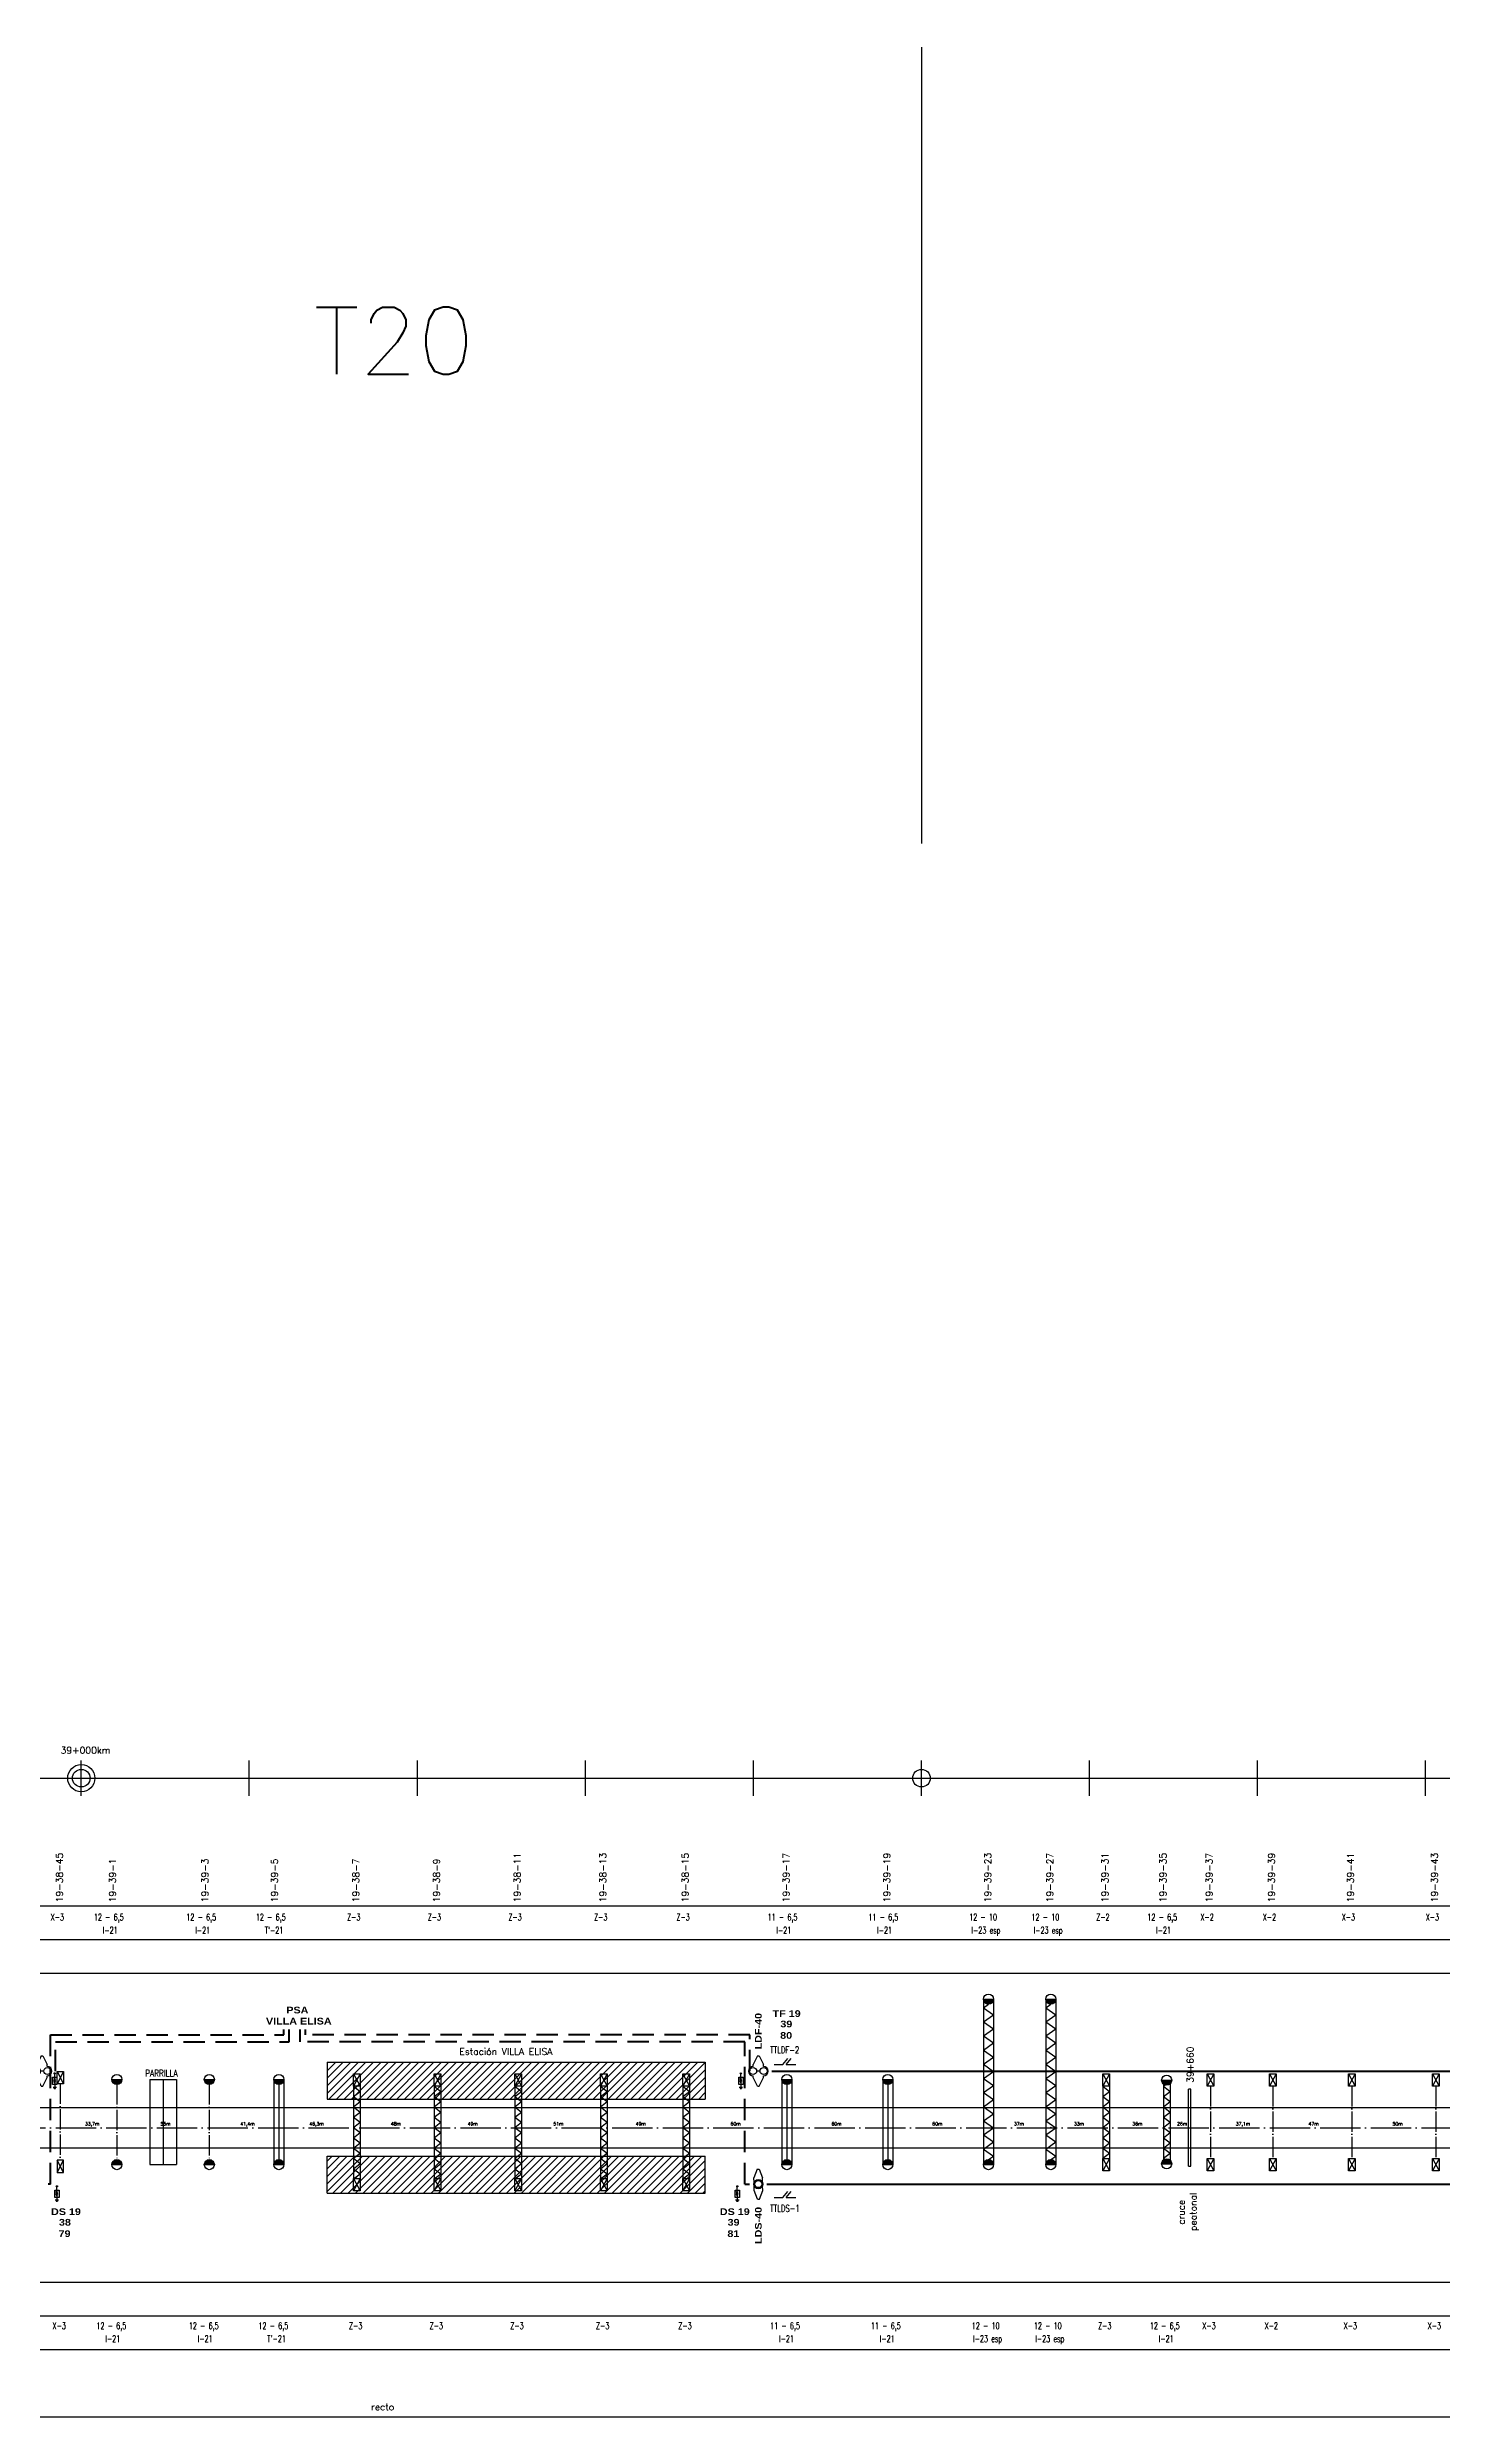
# Model space of a CAD drawing. Header units: millimetres. Extents: x 63 to 27368, y 135 to 1565.
# Drawn here: x 13548 to 14378, y 155 to 1565 of the extents above; entities that cross this region are included whole.
import ezdxf

# ---------------------------------------------------------------- set-up
doc = ezdxf.new("R2010")
doc.units = ezdxf.units.MM
doc.linetypes.add('ACAD_ISO04W100', pattern=[30, 24, -3, 0, -3])
doc.linetypes.add('DASHED', pattern=[19.05, 12.7, -6.35])
for name, color, linetype in [('CARTELES', 7, 'Continuous'), ('catenaria via ascendente', 7, 'Continuous'), ('Descargadores', 30, 'Continuous'), ('Eje de entrevías', 254, 'Continuous'), ('LDF', 5, 'Continuous'), ('LDS', 1, 'Continuous'), ('longitud vano', 7, 'Continuous'), ('Nº de poste', 6, 'Continuous'), ('progresivas', 4, 'Continuous'), ('retención LDF-LDS', 6, 'Continuous'), ('Seccionamiento', 20, 'Continuous'), ('TEXTOS', 3, 'Continuous')]:
    doc.layers.add(name, color=color, linetype=linetype)
doc.styles.add('SIMPLEX', font='simplex.shx', dxfattribs={"width": 0.75})
doc.styles.add('STYLE1', font='romans.shx')
doc.styles.add('TEXTO_SELLO', font='')
doc.styles.get('TEXTO_SELLO').set_extended_font_data('Arial Black', bold=True)

# ---------------------------------------------------------------- blocks, each defined once
blk = doc.blocks.new('Retención LDF')
at = {"color": 5}
blk.add_circle((0, 0), 0.128, dxfattribs=at)
at = {"layer": 'retención LDF-LDS', "color": 5}
for p, q in [((-0.5, 9), (-3, 3.8)), ((-3, 2.8), (-3, 3.8)), ((1, 0), (-1, 0)), ((-0.5, 9), (0.5, 9)), ((0.5, 9), (3, 3.8)), ((3, 2.8), (3, 3.8)), ((-3, -3.8), (-3, -2.8)), ((-0.5, -9), (-3, -3.8)), ((-0.5, -9), (0.5, -9)), ((0.5, -9), (3, -3.8)), ((3, -3.8), (3, -2.8))]:
    blk.add_line(p, q, dxfattribs=at)
for centre in [(-3.1, 0), (3.1, 0)]:
    blk.add_circle(centre, 2.1, dxfattribs=at)
for centre, start, end in [((-3, 0), 90, 270), ((3, 0), 270, 90)]:
    blk.add_arc(centre, 2.79, start, end, dxfattribs=at)
blk = doc.blocks.new('Retención LDS')
at = {"layer": 'retención LDF-LDS', "color": 4}
for p, q in [((-0.6, 9), (-2.6, 3.8)), ((-2.5, 1), (-2.6, 3.8)), ((-0.6, 9), (0.4, 9)), ((0.4, 9), (2.5, 3.8)), ((2.5, 1.1), (2.5, 3.8)), ((-2.5, -3.8), (-2.5, -1.1)), ((-0.4, -9), (-2.5, -3.8)), ((-0.4, -9), (0.6, -9)), ((0.6, -9), (2.6, -3.8)), ((2.6, -3.8), (2.5, -1))]:
    blk.add_line(p, q, dxfattribs=at)
for radius in [2.73, 2.1]:
    blk.add_circle((0, 0), radius, dxfattribs=at)
blk = doc.blocks.new('Descargador')
at = {"color": 30}
for p, q in [((0, -3.8), (0, 0)), ((0, -4), (-0.5, -3.1)), ((0, -4.8), (-0.5, -3.9)), ((0, -5.6), (-0.5, -4.7)), ((0, -4), (0.5, -3.1)), ((0, -4.8), (0.5, -3.9)), ((0, -5.6), (0.5, -4.7))]:
    blk.add_line(p, q, dxfattribs=at)
at = {"layer": 'Descargadores', "color": 30}
for p, q in [((-1, -8.1), (1, -8.1)), ((-0.7, -8.5), (0.7, -8.5)), ((-0.4, -8.9), (0.4, -8.9)), ((0, -5.6), (0, -8.1))]:
    blk.add_line(p, q, dxfattribs=at)
blk.add_lwpolyline([(-1.3, -2.3), (1.3, -2.3), (1.3, -6.6), (-1.3, -6.6)], close=True, dxfattribs=at)
blk.add_circle((0, 0), 0.381, dxfattribs=at)
blk = doc.blocks.new('Seccionador')
at = {"layer": 'Seccionamiento'}
for p, q in [((-5.1, 0), (0, 0)), ((0, 0), (3, 3.7)), ((1.9, 0), (4.9, 3.7)), ((1.9, 0), (7.7, 0))]:
    blk.add_line(p, q, dxfattribs=at)

msp = doc.modelspace()

# ---------------------------------------------------------------- hatches: boundary and pattern name
for points in [[(14111.1, 403.5), (14105.1, 403.5, 1)], [(14148.1, 403.5), (14142.1, 403.5, 1)], [(13592.4, 355.7), (13586.4, 355.7, 1)], [(13647.4, 355.7), (13641.4, 355.7, 1)], [(13688.8, 355.7), (13682.8, 355.7, 1)], [(13991.1, 355.7), (13985.1, 355.7, 1)], [(14051.1, 355.7), (14045.1, 355.7, 1)], [(14217.1, 355.3), (14211.1, 355.3, 1)], [(13592.4, 305), (13586.4, 305, -1)], [(13647.4, 305), (13641.4, 305, -1)], [(13688.8, 305), (13682.8, 305, -1)], [(13991.1, 305), (13985.1, 305, -1)], [(14051.1, 305), (14045.1, 305, -1)], [(14111.1, 305), (14105.1, 305, -1)], [(14148.1, 305), (14142.1, 305, -1)], [(14217.1, 305.5), (14211.1, 305.5, -1)]]:
    msp.add_hatch(color=256).paths.add_polyline_path(points)
h = msp.add_hatch()
h.set_pattern_fill('ANSI31', color=8, style=0)
h.paths.add_polyline_path([(13939.5, 366), (13714.5, 366), (13714.5, 344), (13939.5, 344)])
h = msp.add_hatch()
h.set_pattern_fill('ANSI31', color=8, style=0)
h.paths.add_polyline_path([(13939.5, 310), (13714.5, 310), (13714.5, 288), (13939.5, 288)])

# ---------------------------------------------------------------- linework, layer by layer
for p, q in [((14068.2, 1565.1), (14068.2, 1091.2)), ((13568.2, 524.4), (13568.2, 545.6)), ((13668.2, 524.4), (13668.2, 545.6)), ((13768.2, 524.4), (13768.2, 545.6)), ((13868.2, 524.4), (13868.2, 545.6)), ((13968.2, 524.4), (13968.2, 545.6)), ((14068.2, 524.4), (14068.2, 545.6)), ((14168.2, 524.4), (14168.2, 545.6)), ((14268.2, 524.4), (14268.2, 545.6)), ((14368.2, 524.4), (14368.2, 545.6)), ((68.2, 535), (27368.2, 535)), ((68.2, 459), (27368.2, 459)), ((68.2, 439), (27368.2, 439)), ((68.2, 419), (27368.2, 419)), ((14105.1, 403.5), (14111.1, 403.5)), ((14105.1, 403.5), (14105.1, 305)), ((14105.1, 398.4), (14108.1, 400.5)), ((14105.1, 398.4), (14111.1, 394.2)), ((14111.1, 403.5), (14111.1, 305)), ((14142.1, 403.5), (14148.1, 403.5)), ((14142.1, 403.5), (14142.1, 305)), ((14142.1, 398.4), (14145.1, 400.5)), ((14142.1, 398.4), (14148.1, 394.2)), ((14148.1, 403.5), (14148.1, 305)), ((14105.1, 390), (14111.1, 394.2)), ((14105.1, 390), (14111.1, 385.8)), ((14105.1, 381.6), (14111.1, 385.8)), ((14105.1, 381.6), (14111.1, 377.4)), ((14142.1, 390), (14148.1, 394.2)), ((14142.1, 390), (14148.1, 385.8)), ((14142.1, 381.6), (14148.1, 385.8)), ((14142.1, 381.6), (14148.1, 377.4)), ((14105.1, 373.2), (14111.1, 377.4)), ((14105.1, 373.2), (14111.1, 369)), ((14105.1, 364.8), (14111.1, 369)), ((14142.1, 373.2), (14148.1, 377.4)), ((14142.1, 373.2), (14148.1, 369)), ((14142.1, 364.8), (14148.1, 369)), ((13553.8, 360.4), (13557.7, 353.1)), ((13557.7, 360.4), (13553.8, 353.1)), ((13586.4, 355.7), (13592.4, 355.7)), ((13641.4, 355.7), (13647.4, 355.7)), ((13682.8, 355.7), (13688.8, 355.7)), ((13682.8, 355.7), (13682.8, 305)), ((13685.8, 352.7), (13685.8, 308)), ((13688.8, 355.7), (13688.8, 305)), ((13714.5, 366), (13714.5, 344)), ((13714.5, 366), (13939.5, 366)), ((13730.2, 359), (13734.1, 351.7)), ((13734.1, 359), (13730.2, 351.7)), ((13778.2, 359), (13782.1, 351.7)), ((13782.1, 359), (13778.2, 351.7)), ((13826.2, 359), (13830.1, 351.7)), ((13830.1, 359), (13826.2, 351.7)), ((13877.2, 359), (13881.1, 351.7)), ((13881.1, 359), (13877.2, 351.7)), ((13926.2, 359), (13930.1, 351.7)), ((13930.1, 359), (13926.2, 351.7)), ((13939.5, 366), (13939.5, 344)), ((13985.1, 355.7), (13991.1, 355.7)), ((13985.1, 355.7), (13985.1, 305)), ((13988.1, 352.7), (13988.1, 308)), ((13991.1, 355.7), (13991.1, 305)), ((14045.1, 355.7), (14051.1, 355.7)), ((14045.1, 355.7), (14045.1, 305)), ((14048.1, 352.7), (14048.1, 308)), ((14051.1, 355.7), (14051.1, 305)), ((14105.1, 364.8), (14111.1, 360.5)), ((14105.1, 356.3), (14111.1, 360.5)), ((14105.1, 356.3), (14111.1, 352.1)), ((14142.1, 364.8), (14148.1, 360.5)), ((14142.1, 356.3), (14148.1, 360.5)), ((14142.1, 356.3), (14148.1, 352.1)), ((14176.2, 359), (14180.1, 351.7)), ((14180.1, 359), (14176.2, 351.7)), ((14211.1, 355.3), (14217.1, 355.3)), ((14212.2, 353.1), (14212.2, 307.8)), ((14216.1, 353.1), (14216.1, 307.8)), ((14238.2, 359), (14242.1, 351.7)), ((14242.1, 359), (14238.2, 351.7)), ((14275.3, 359), (14279.2, 351.7)), ((14279.2, 359), (14275.3, 351.7)), ((14322.3, 359), (14326.2, 351.7)), ((14326.2, 359), (14322.3, 351.7)), ((14372.3, 359), (14376.2, 351.7)), ((14376.2, 359), (14372.3, 351.7)), ((13714.5, 344), (13939.5, 344)), ((13730.2, 351.7), (13730.2, 296.7)), ((13730.2, 351.7), (13734.1, 348.6)), ((13730.2, 345.5), (13734.1, 348.6)), ((13730.2, 345.5), (13734.1, 342.5)), ((13730.2, 339.4), (13734.1, 342.5)), ((13730.2, 339.4), (13734.1, 336.3)), ((13734.1, 351.7), (13734.1, 296.7)), ((13778.2, 351.7), (13778.2, 296.7)), ((13778.2, 351.7), (13782.1, 348.6)), ((13778.2, 345.5), (13782.1, 348.6)), ((13778.2, 345.5), (13782.1, 342.5)), ((13778.2, 339.4), (13782.1, 342.5)), ((13778.2, 339.4), (13782.1, 336.3)), ((13782.1, 351.7), (13782.1, 296.7)), ((13826.2, 351.7), (13826.2, 296.7)), ((13826.2, 351.7), (13830.1, 348.6)), ((13826.2, 345.5), (13830.1, 348.6)), ((13826.2, 345.5), (13830.1, 342.5)), ((13826.2, 339.4), (13830.1, 342.5)), ((13826.2, 339.4), (13830.1, 336.3)), ((13830.1, 351.7), (13830.1, 296.7)), ((13877.2, 351.7), (13877.2, 296.7)), ((13877.2, 351.7), (13881.1, 348.6)), ((13877.2, 345.5), (13881.1, 348.6)), ((13877.2, 345.5), (13881.1, 342.5)), ((13877.2, 339.4), (13881.1, 342.5)), ((13877.2, 339.4), (13881.1, 336.3)), ((13881.1, 351.7), (13881.1, 296.7)), ((13926.2, 351.7), (13926.2, 296.7)), ((13926.2, 351.7), (13930.1, 348.6)), ((13926.2, 345.5), (13930.1, 348.6)), ((13926.2, 345.5), (13930.1, 342.5)), ((13926.2, 339.4), (13930.1, 342.5)), ((13926.2, 339.4), (13930.1, 336.3)), ((13930.1, 351.7), (13930.1, 296.7)), ((14105.1, 347.9), (14111.1, 352.1)), ((14105.1, 347.9), (14111.1, 343.7)), ((14105.1, 339.5), (14111.1, 343.7)), ((14105.1, 339.5), (14111.1, 335.3)), ((14142.1, 347.9), (14148.1, 352.1)), ((14142.1, 347.9), (14148.1, 343.7)), ((14142.1, 339.5), (14148.1, 343.7)), ((14142.1, 339.5), (14148.1, 335.3)), ((14176.2, 351.7), (14176.2, 308.6)), ((14176.2, 351.7), (14180.1, 348.6)), ((14176.2, 345.5), (14180.1, 348.6)), ((14176.2, 345.5), (14180.1, 342.5)), ((14176.2, 339.4), (14180.1, 342.5)), ((14176.2, 339.4), (14180.1, 336.3)), ((14180.1, 351.7), (14180.1, 308.6)), ((14212.2, 351.7), (14213.2, 352.5)), ((14212.2, 351.7), (14216.1, 348.6)), ((14212.2, 345.5), (14216.1, 348.6)), ((14212.2, 345.5), (14216.1, 342.5)), ((14212.2, 339.4), (14216.1, 342.5)), ((14212.2, 339.4), (14216.1, 336.3)), ((14227, 304.1), (14227, 350)), ((14228.5, 350), (14227, 350)), ((14228.5, 304.1), (14228.5, 350)), ((13730.2, 333.3), (13734.1, 336.3)), ((13730.2, 333.3), (13734.1, 330.2)), ((13730.2, 327.2), (13734.1, 330.2)), ((13730.2, 327.2), (13734.1, 324.1)), ((13778.2, 333.3), (13782.1, 336.3)), ((13778.2, 333.3), (13782.1, 330.2)), ((13778.2, 327.2), (13782.1, 330.2)), ((13778.2, 327.2), (13782.1, 324.1)), ((13826.2, 333.3), (13830.1, 336.3)), ((13826.2, 333.3), (13830.1, 330.2)), ((13826.2, 327.2), (13830.1, 330.2)), ((13826.2, 327.2), (13830.1, 324.1)), ((13877.2, 333.3), (13881.1, 336.3)), ((13877.2, 333.3), (13881.1, 330.2)), ((13877.2, 327.2), (13881.1, 330.2)), ((13877.2, 327.2), (13881.1, 324.1)), ((13926.2, 333.3), (13930.1, 336.3)), ((13926.2, 333.3), (13930.1, 330.2)), ((13926.2, 327.2), (13930.1, 330.2)), ((13926.2, 327.2), (13930.1, 324.1)), ((14105.1, 331.1), (14111.1, 335.3)), ((14105.1, 331.1), (14111.1, 326.9)), ((14105.1, 322.7), (14111.1, 326.9)), ((14142.1, 331.1), (14148.1, 335.3)), ((14142.1, 331.1), (14148.1, 326.9)), ((14142.1, 322.7), (14148.1, 326.9)), ((14176.2, 333.3), (14180.1, 336.3)), ((14176.2, 333.3), (14180.1, 330.2)), ((14176.2, 327.2), (14180.1, 330.2)), ((14176.2, 327.2), (14180.1, 324.1)), ((14212.2, 333.3), (14216.1, 336.3)), ((14212.2, 333.3), (14216.1, 330.2)), ((14212.2, 327.2), (14216.1, 330.2)), ((14212.2, 327.2), (14216.1, 324.1)), ((13730.2, 321), (13734.1, 324.1)), ((13730.2, 321), (13734.1, 318)), ((13730.2, 314.9), (13734.1, 318)), ((13730.2, 314.9), (13734.1, 311.8)), ((13730.2, 308.8), (13734.1, 311.8)), ((13778.2, 321), (13782.1, 324.1)), ((13778.2, 321), (13782.1, 318)), ((13778.2, 314.9), (13782.1, 318)), ((13778.2, 314.9), (13782.1, 311.8)), ((13778.2, 308.8), (13782.1, 311.8)), ((13826.2, 321), (13830.1, 324.1)), ((13826.2, 321), (13830.1, 318)), ((13826.2, 314.9), (13830.1, 318)), ((13826.2, 314.9), (13830.1, 311.8)), ((13826.2, 308.8), (13830.1, 311.8)), ((13877.2, 321), (13881.1, 324.1)), ((13877.2, 321), (13881.1, 318)), ((13877.2, 314.9), (13881.1, 318)), ((13877.2, 314.9), (13881.1, 311.8)), ((13877.2, 308.8), (13881.1, 311.8)), ((13926.2, 321), (13930.1, 324.1)), ((13926.2, 321), (13930.1, 318)), ((13926.2, 314.9), (13930.1, 318)), ((13926.2, 314.9), (13930.1, 311.8)), ((13926.2, 308.8), (13930.1, 311.8)), ((14105.1, 322.7), (14111.1, 318.5)), ((14105.1, 314.3), (14111.1, 318.5)), ((14105.1, 314.3), (14111.1, 310.1)), ((14142.1, 322.7), (14148.1, 318.5)), ((14142.1, 314.3), (14148.1, 318.5)), ((14142.1, 314.3), (14148.1, 310.1)), ((14176.2, 321), (14180.1, 324.1)), ((14176.2, 321), (14180.1, 318)), ((14176.2, 314.9), (14180.1, 318)), ((14176.2, 314.9), (14180.1, 311.8)), ((14176.2, 308.8), (14180.1, 311.8)), ((14212.2, 321), (14216.1, 324.1)), ((14212.2, 321), (14216.1, 318)), ((14212.2, 314.9), (14216.1, 318)), ((14212.2, 314.9), (14216.1, 311.8)), ((14212.2, 308.8), (14216.1, 311.8)), ((13553.8, 300.3), (13557.7, 307.6)), ((13557.7, 300.3), (13553.8, 307.6)), ((13586.4, 305), (13592.4, 305)), ((13641.4, 305), (13647.4, 305)), ((13682.8, 305), (13688.8, 305)), ((13714.5, 288), (13714.5, 310)), ((13714.5, 310), (13939.5, 310)), ((13730.2, 308.8), (13734.1, 305.7)), ((13730.2, 302.6), (13734.1, 305.7)), ((13730.2, 302.6), (13734.1, 299.6)), ((13730.2, 296.5), (13734.1, 299.6)), ((13730.2, 296.7), (13734.1, 289.4)), ((13734.1, 296.7), (13730.2, 289.4)), ((13778.2, 308.8), (13782.1, 305.7)), ((13778.2, 302.6), (13782.1, 305.7)), ((13778.2, 302.6), (13782.1, 299.6)), ((13778.2, 296.5), (13782.1, 299.6)), ((13778.2, 296.7), (13782.1, 289.4)), ((13782.1, 296.7), (13778.2, 289.4)), ((13826.2, 308.8), (13830.1, 305.7)), ((13826.2, 302.6), (13830.1, 305.7)), ((13826.2, 302.6), (13830.1, 299.6)), ((13826.2, 296.5), (13830.1, 299.6)), ((13826.2, 296.7), (13830.1, 289.4)), ((13830.1, 296.7), (13826.2, 289.4)), ((13877.2, 308.8), (13881.1, 305.7)), ((13877.2, 302.6), (13881.1, 305.7)), ((13877.2, 302.6), (13881.1, 299.6)), ((13877.2, 296.5), (13881.1, 299.6)), ((13877.2, 296.7), (13881.1, 289.4)), ((13881.1, 296.7), (13877.2, 289.4)), ((13926.2, 308.8), (13930.1, 305.7)), ((13926.2, 302.6), (13930.1, 305.7)), ((13926.2, 302.6), (13930.1, 299.6)), ((13926.2, 296.5), (13930.1, 299.6)), ((13926.2, 296.7), (13930.1, 289.4)), ((13930.1, 296.7), (13926.2, 289.4)), ((13939.5, 288), (13939.5, 310)), ((13985.1, 305), (13991.1, 305)), ((14045.1, 305), (14051.1, 305)), ((14105.1, 305), (14111.1, 305)), ((14108.1, 308), (14111.1, 310.1)), ((14142.1, 305), (14148.1, 305)), ((14145.1, 308), (14148.1, 310.1)), ((14176.2, 308.6), (14180.1, 301.3)), ((14180.1, 308.6), (14176.2, 301.3)), ((14211.1, 305.5), (14217.1, 305.5)), ((14212.2, 308.8), (14212.8, 308.2)), ((14227, 304.1), (14228.5, 304.1)), ((14238.2, 308.6), (14242.1, 301.3)), ((14242.1, 308.6), (14238.2, 301.3)), ((14275.3, 308.6), (14279.2, 301.3)), ((14279.2, 308.6), (14275.3, 301.3)), ((14322.3, 308.6), (14326.2, 301.3)), ((14326.2, 308.6), (14322.3, 301.3)), ((14372.3, 308.6), (14376.2, 301.3)), ((14376.2, 308.6), (14372.3, 301.3)), ((13714.5, 288), (13939.5, 288)), ((68.2, 235), (27368.2, 235)), ((68.2, 215), (27368.2, 215)), ((68.2, 195), (27368.2, 195)), ((12948.8, 155), (20944.3, 155))]:
    msp.add_line(p, q)
at = {"linetype": 'ACAD_ISO04W100', "ltscale": 0.5}
for p, q in [((13555.7, 353.1), (13555.7, 307.6)), ((13589.4, 352.7), (13589.4, 308)), ((13644.4, 352.7), (13644.4, 308)), ((14240.1, 351.7), (14240.1, 308.6)), ((14277.2, 351.7), (14277.2, 308.6)), ((14324.2, 351.7), (14324.2, 308.6)), ((14374.2, 351.7), (14374.2, 308.6))]:
    msp.add_line(p, q, dxfattribs=at)
at = {"color": 5, "linetype": 'Continuous', "ltscale": 0.5}
for p, q in [((13609, 355.7), (13609, 305)), ((13609, 355.7), (13624.9, 355.7)), ((13616.9, 355.7), (13616.9, 305)), ((13624.9, 355.7), (13624.9, 305)), ((13609, 305), (13624.9, 305))]:
    msp.add_line(p, q, dxfattribs=at)
for points in [[(13553.8, 360.4), (13557.7, 360.4), (13557.7, 353.1), (13553.8, 353.1)], [(13730.2, 359), (13734.1, 359), (13734.1, 351.7), (13730.2, 351.7)], [(13778.2, 359), (13782.1, 359), (13782.1, 351.7), (13778.2, 351.7)], [(13826.2, 359), (13830.1, 359), (13830.1, 351.7), (13826.2, 351.7)], [(13877.2, 359), (13881.1, 359), (13881.1, 351.7), (13877.2, 351.7)], [(13926.2, 359), (13930.1, 359), (13930.1, 351.7), (13926.2, 351.7)], [(14176.2, 359), (14180.1, 359), (14180.1, 351.7), (14176.2, 351.7)], [(14238.2, 359), (14242.1, 359), (14242.1, 351.7), (14238.2, 351.7)], [(14275.3, 359), (14279.2, 359), (14279.2, 351.7), (14275.3, 351.7)], [(14322.3, 359), (14326.2, 359), (14326.2, 351.7), (14322.3, 351.7)], [(14372.3, 359), (14376.2, 359), (14376.2, 351.7), (14372.3, 351.7)], [(13553.8, 300.3), (13557.7, 300.3), (13557.7, 307.6), (13553.8, 307.6)], [(13730.2, 296.7), (13734.1, 296.7), (13734.1, 289.4), (13730.2, 289.4)], [(13778.2, 296.7), (13782.1, 296.7), (13782.1, 289.4), (13778.2, 289.4)], [(13826.2, 296.7), (13830.1, 296.7), (13830.1, 289.4), (13826.2, 289.4)], [(13877.2, 296.7), (13881.1, 296.7), (13881.1, 289.4), (13877.2, 289.4)], [(13926.2, 296.7), (13930.1, 296.7), (13930.1, 289.4), (13926.2, 289.4)], [(14176.2, 308.6), (14180.1, 308.6), (14180.1, 301.3), (14176.2, 301.3)], [(14238.2, 308.6), (14242.1, 308.6), (14242.1, 301.3), (14238.2, 301.3)], [(14275.3, 308.6), (14279.2, 308.6), (14279.2, 301.3), (14275.3, 301.3)], [(14322.3, 308.6), (14326.2, 308.6), (14326.2, 301.3), (14322.3, 301.3)], [(14372.3, 308.6), (14376.2, 308.6), (14376.2, 301.3), (14372.3, 301.3)]]:
    msp.add_lwpolyline(points, close=True)
for centre, radius in [((13568.2, 535), 8.09), ((13568.2, 535), 5.24), ((14068.2, 535), 5.24), ((14108.1, 403.5), 3), ((14145.1, 403.5), 3), ((13589.4, 355.7), 3), ((13644.4, 355.7), 3), ((13685.8, 355.7), 3), ((13988.1, 355.7), 3), ((14048.1, 355.7), 3), ((14214.1, 355.3), 3), ((14145.1, 327), 0.249), ((13589.4, 305), 3), ((13644.4, 305), 3), ((13685.8, 305), 3), ((13988.1, 305), 3), ((14048.1, 305), 3), ((14108.1, 305), 3), ((14145.1, 305), 3), ((14214.1, 305.5), 3)]:
    msp.add_circle(centre, radius)
at = {"layer": 'catenaria via ascendente'}
for p, q in [((68.2, 339), (27368.2, 339)), ((68.2, 315), (26873.7, 315))]:
    msp.add_line(p, q, dxfattribs=at)
at = {"layer": 'Eje de entrevías', "linetype": 'ACAD_ISO04W100'}
msp.add_line((68.2, 327), (27368.2, 327), dxfattribs=at)
at = {"layer": 'LDF', "lineweight": 50}
for p, q in [((13692, 378.1), (13692, 385.4)), ((13701.6, 382.2), (13701.6, 385.4)), ((13979.1, 360.7), (15565.5, 360.7))]:
    msp.add_line(p, q, dxfattribs=at)
at = {"layer": 'LDF', "linetype": 'DASHED', "lineweight": 50}
for p, q in [((13966.1, 382.2), (13701.6, 382.2)), ((13966.1, 360.7), (13966.1, 382.2)), ((13552.9, 360.7), (13552.9, 378.1)), ((13552.9, 378.1), (13692, 378.1))]:
    msp.add_line(p, q, dxfattribs=at)
at = {"layer": 'LDS', "linetype": 'DASHED', "lineweight": 50}
for p, q in [((13549.9, 293.4), (13549.9, 382.2)), ((13549.9, 382.2), (13688.8, 382.2)), ((13963.1, 378.1), (13698.4, 378.1)), ((13963.1, 293.4), (13963.1, 378.1))]:
    msp.add_line(p, q, dxfattribs=at)
at = {"layer": 'LDS', "lineweight": 50}
for p, q in [((13688.8, 382.2), (13688.8, 385.4)), ((13698.4, 378.1), (13698.4, 385.4)), ((13549.9, 293.4), (13548.4, 293.4)), ((13963.1, 293.4), (13965.9, 293.4)), ((13976.1, 293.4), (15568.5, 293.4))]:
    msp.add_line(p, q, dxfattribs=at)

# ---------------------------------------------------------------- block references
for name, p in [('Retención LDF', (13544.9, 360.7)), ('Retención LDF', (13971.1, 360.7)), ('Retención LDS', (13971.1, 293.4))]:
    msp.add_blockref(name, p)
at = {"layer": 'Descargadores', "color": 30}
for p in [(13552.4, 359.3), (13960.7, 359.3), (13553.7, 292.1), (13958.6, 292.1)]:
    msp.add_blockref('Descargador', p, dxfattribs=at)
at = {"layer": 'Seccionamiento'}
for p in [(13985.7, 364.5), (13985.7, 285.4)]:
    msp.add_blockref('Seccionador', p, dxfattribs=at)

# ---------------------------------------------------------------- texts
at = {"color": 3, "linetype": 'Continuous', "style": 'STYLE1'}
msp.add_text('T20', height=40, dxfattribs=at).set_placement((13706.4, 1370.5))
at = {"linetype": 'Continuous', "style": 'TEXTO_SELLO'}
for s, p in [('PSA', (13690.2, 395)), ('VILLA ELISA', (13678.1, 388.4))]:
    msp.add_text(s, height=4, dxfattribs=at).set_placement(p)
for s, p in [('LDF-40', (13973.1, 373.6)), ('LDS-40', (13973.1, 257.8))]:
    msp.add_text(s, height=4, rotation=90, dxfattribs=at).set_placement(p)
at = {"linetype": 'Continuous'}
for s, style, width, p in [('TTLDF-2', 'SIMPLEX', 0.75, (13978.2, 371.3)), ('PARRILLA', 'STYLE1', 0.8, (13606.2, 357.4)), ('TTLDS-1', 'SIMPLEX', 0.75, (13978.2, 277))]:
    msp.add_text(s, height=4, dxfattribs=dict(at, style=style, width=width)).set_placement(p)
at = {"layer": 'CARTELES', "linetype": 'Continuous', "style": 'TEXTO_SELLO'}
for s, p in [('TF 19', (13979.6, 392.9)), ('80', (13984.1, 379.9)), ('39', (13984.2, 386.7)), ('DS 19', (13550.2, 275)), ('38', (13554.9, 268.7)), ('DS 19', (13948.2, 275)), ('39', (13952.8, 268.7)), ('79', (13554.7, 261.9)), ('81', (13952.7, 261.9))]:
    msp.add_text(s, height=4, dxfattribs=at).set_placement(p)
at = {"layer": 'longitud vano', "linetype": 'Continuous', "style": 'STYLE1'}
for s, p in [('33,7m', (13570.4, 328.3)), ('55m', (13615.3, 328.3)), ('41,4m', (13662.8, 328.3)), ('46,3m', (13703.9, 328.3)), ('48m', (13752.4, 328.3)), ('49m', (13798.1, 328.3)), ('51m', (13849.1, 328.3)), ('49m', (13898.1, 328.3)), ('60m', (13954.6, 328.3)), ('60m', (14014.6, 328.3)), ('60m', (14074.6, 328.3)), ('37m', (14123.2, 328.3)), ('33m', (14158.9, 328.3)), ('36m', (14193.6, 328.3)), ('26m', (14220.3, 328.3)), ('37,1m', (14255.2, 328.3)), ('47m', (14298.5, 328.3)), ('50m', (14348.5, 328.3))]:
    msp.add_text(s, height=2, dxfattribs=at).set_placement(p)
at = {"layer": 'Nº de poste', "linetype": 'Continuous', "style": 'STYLE1'}
for s, p in [('19-38-45', (13557.2, 461.1)), ('19-39-1', (13588.8, 461.1)), ('19-39-3', (13643.8, 461.1)), ('19-39-5', (13685.2, 461.1)), ('19-38-7', (13733.6, 461.1)), ('19-38-9', (13781.6, 461.1)), ('19-38-11', (13829.6, 461.1)), ('19-38-13', (13880.6, 461.1)), ('19-38-15', (13929.6, 461.1)), ('19-39-17', (13989.6, 461.1)), ('19-39-19', (14049.6, 461.1)), ('19-39-23', (14109.6, 461.1)), ('19-39-27', (14146.6, 461.1)), ('19-39-31', (14179.4, 461.1)), ('19-39-35', (14213.9, 461.1)), ('19-39-37', (14241.4, 461.1)), ('19-39-39', (14278.5, 461.1)), ('19-39-41', (14325.5, 461.1)), ('19-39-43', (14375.5, 461.1))]:
    msp.add_text(s, height=4, rotation=90, dxfattribs=at).set_placement(p)
at = {"layer": 'progresivas', "linetype": 'Continuous', "style": 'STYLE1'}
msp.add_text('39+000km', height=4, dxfattribs=at).set_placement((13555.9, 549.6))
msp.add_text('39+660', height=4, rotation=90, dxfattribs=at).set_placement((14230.1, 353.7))
at = {"layer": 'TEXTOS', "linetype": 'Continuous', "style": 'STYLE1', "width": 0.7}
for s, p in [('X-3', (13550, 450.3)), ('12 - 6,5', (13575.7, 450.3)), ('12 - 6,5', (13630.7, 450.3)), ('12 - 6,5', (13672.1, 450.3)), ('Z-3', (13726.4, 450.3)), ('Z-3', (13774.4, 450.3)), ('Z-3', (13822.4, 450.3)), ('Z-3', (13873.4, 450.3)), ('Z-3', (13922.4, 450.3)), ('11 - 6,5', (13976.6, 450.3)), ('11 - 6,5', (14036.6, 450.3)), ('12 - 10', (14096.6, 450.3)), ('12 - 10', (14133.6, 450.3)), ('Z-2', (14172.2, 450.3)), ('12 - 6,5', (14202.6, 450.3)), ('X-2', (14234.2, 450.3)), ('X-2', (14271.3, 450.3)), ('X-3', (14318.3, 450.3)), ('X-3', (14368.3, 450.3)), ('I-21', (13581, 442.5)), ('I-21', (13636, 442.5)), ("T'-21", (13677.4, 442.5)), ('I-21', (13981.8, 442.5)), ('I-21', (14041.8, 442.5)), ('I-23 esp', (14097.9, 442.5)), ('I-23 esp', (14134.9, 442.5)), ('I-21', (14207.8, 442.5)), ('X-3', (13551.1, 207.1)), ('12 - 6,5', (13577.2, 207.1)), ('I-21', (13582.5, 199.4)), ('12 - 6,5', (13632.2, 207.1)), ('I-21', (13637.5, 199.4)), ('12 - 6,5', (13673.6, 207.1)), ("T'-21", (13678.9, 199.4)), ('Z-3', (13727.5, 207.1)), ('Z-3', (13775.5, 207.1)), ('Z-3', (13823.5, 207.1)), ('Z-3', (13874.5, 207.1)), ('Z-3', (13923.5, 207.1)), ('11 - 6,5', (13978.1, 207.1)), ('I-21', (13983.4, 199.4)), ('11 - 6,5', (14038.1, 207.1)), ('I-21', (14043.4, 199.4)), ('12 - 10', (14098.1, 207.1)), ('I-23 esp', (14098.9, 199.4)), ('12 - 10', (14135.1, 207.1)), ('I-23 esp', (14135.9, 199.4)), ('Z-3', (14173.3, 207.1)), ('12 - 6,5', (14204.1, 207.1)), ('I-21', (14209.4, 199.4)), ('X-3', (14235.3, 207.1)), ('X-2', (14272.4, 207.1)), ('X-3', (14319.4, 207.1)), ('X-3', (14369.4, 207.1))]:
    msp.add_text(s, height=4, dxfattribs=at).set_placement(p)
at = {"layer": 'TEXTOS', "linetype": 'Continuous', "style": 'STYLE1'}
for s, p in [('Estación VILLA ELISA', (13793.2, 370.3)), ('recto', (13740.7, 158.8))]:
    msp.add_text(s, height=4, dxfattribs=at).set_placement(p)
for s, p in [('cruce', (14224.8, 269.3)), ('peatonal', (14231.9, 265.5))]:
    msp.add_text(s, height=4, rotation=90, dxfattribs=at).set_placement(p)

doc.saveas('drawing.dxf')
